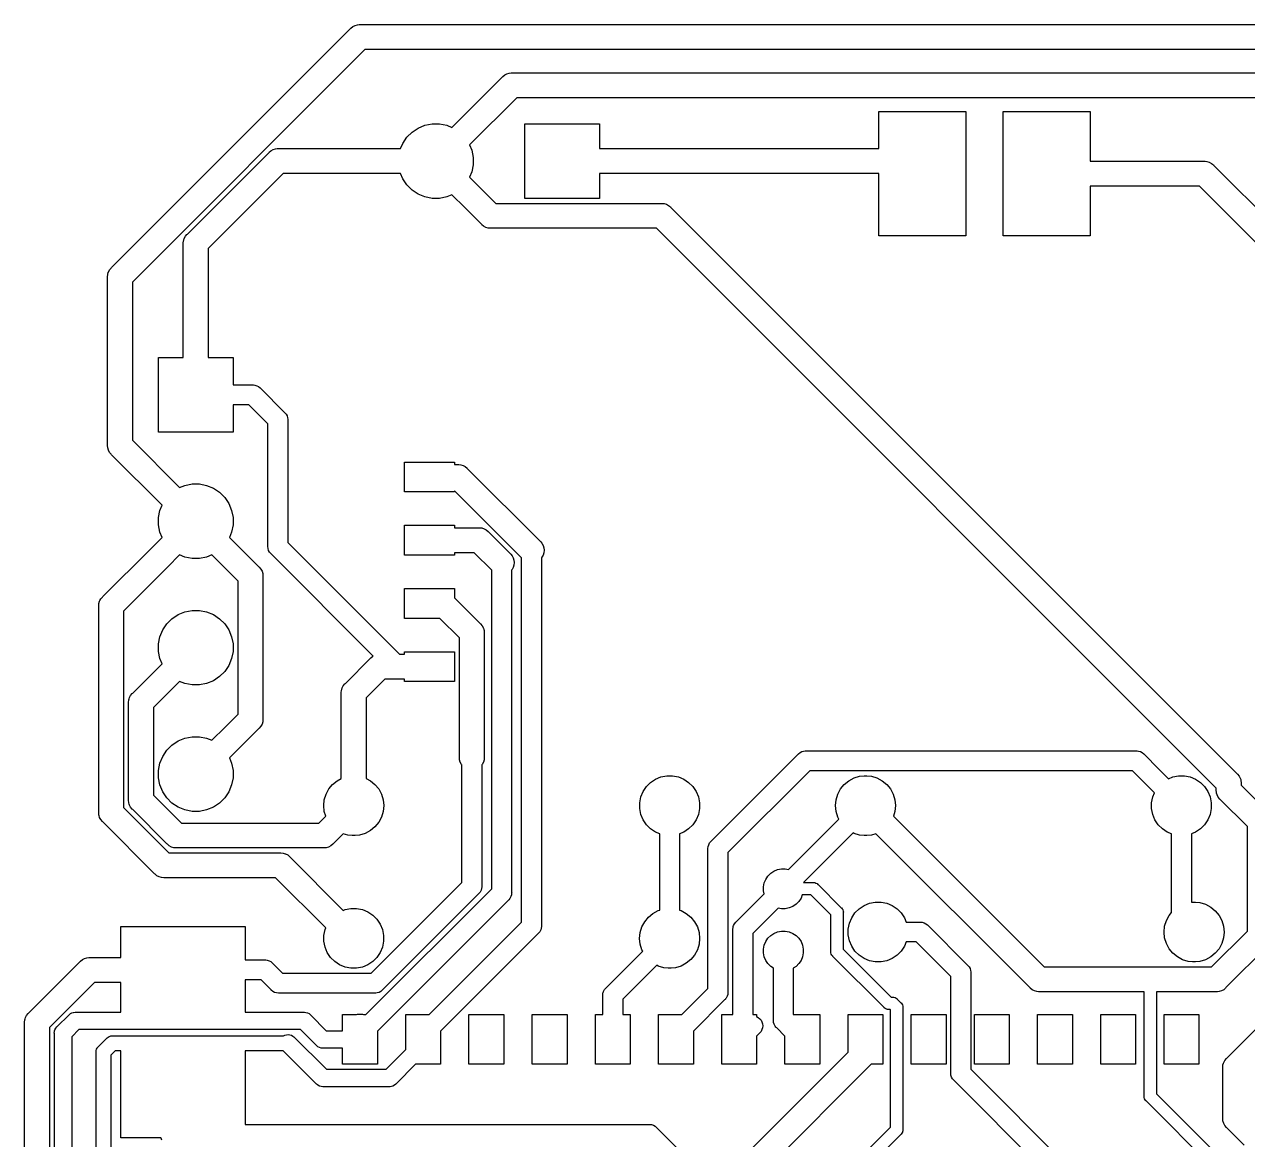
# Model space of a CAD drawing. Extents: x 86.3 to 169.3, y -137.1 to -48.6.
# Drawn here: x 86.33 to 135.5, y -93.43 to -48.61 of the extents above; entities that cross this region are included whole.
import ezdxf

# ---------------------------------------------------------------- set-up
doc = ezdxf.new("R2010")
doc.units = 0
doc.header["$MEASUREMENT"] = 0
doc.layers.add('BLACK', color=7, linetype='CONTINUOUS')

msp = doc.modelspace()

# ---------------------------------------------------------------- linework, layer by layer
at = {"layer": 'BLACK', "linetype": 'CONTINUOUS'}
for p, q in [((99.5338, -48.6943), (99.6207, -48.6478)), ((99.6207, -48.6478), (99.7149, -48.6192)), ((99.7149, -48.6192), (99.7884, -48.612)), ((99.7884, -48.612), (99.8129, -48.6096)), ((99.8129, -48.6096), (99.8375, -48.612)), ((99.8375, -48.612), (159.499, -48.612)), ((89.8338, -58.384), (99.442, -48.7758)), ((99.442, -48.7758), (99.4577, -48.7567)), ((99.4577, -48.7567), (99.5338, -48.6943)), ((100.02, -49.612), (90.67, -58.962)), ((159.164, -49.612), (100.02, -49.612)), ((105.563, -50.6987), (105.639, -50.6363)), ((105.639, -50.6363), (105.726, -50.5898)), ((105.726, -50.5898), (105.82, -50.5612)), ((105.82, -50.5612), (105.893, -50.554)), ((105.893, -50.554), (105.918, -50.5516)), ((105.918, -50.5516), (105.943, -50.554)), ((105.943, -50.554), (142.163, -50.554)), ((103.518, -52.7468), (105.547, -50.7178)), ((105.547, -50.7178), (105.563, -50.6987)), ((106.125, -51.554), (104.225, -53.4539)), ((142.163, -51.554), (106.125, -51.554)), ((120.678, -53.602), (120.678, -52.11)), ((120.678, -52.11), (124.178, -52.11)), ((124.178, -52.11), (124.178, -57.11)), ((125.678, -57.11), (125.678, -52.11)), ((125.678, -52.11), (129.178, -52.11)), ((129.178, -52.11), (129.178, -54.11)), ((102.432, -52.6596), (102.722, -52.602)), ((102.722, -52.602), (103.018, -52.602)), ((103.018, -52.602), (103.308, -52.6596)), ((106.45, -55.602), (106.45, -52.602)), ((106.45, -52.602), (109.45, -52.602)), ((109.45, -52.602), (109.45, -53.602)), ((101.705, -53.1458), (101.914, -52.9369)), ((101.914, -52.9369), (102.159, -52.7727)), ((102.159, -52.7727), (102.432, -52.6596)), ((103.308, -52.6596), (103.518, -52.7468)), ((101.454, -53.602), (101.541, -53.3915)), ((101.541, -53.3915), (101.705, -53.1458)), ((104.225, -53.4539), (104.312, -53.6645)), ((92.8818, -57.0331), (96.1491, -53.7658)), ((96.1491, -53.7658), (96.1647, -53.7467)), ((96.1647, -53.7467), (96.2409, -53.6843)), ((96.2409, -53.6843), (96.3277, -53.6378)), ((96.3277, -53.6378), (96.422, -53.6092)), ((96.422, -53.6092), (96.4954, -53.602)), ((96.4954, -53.602), (96.52, -53.5996)), ((96.4954, -53.602), (96.4954, -53.602)), ((96.52, -53.5996), (96.5446, -53.602)), ((96.5446, -53.602), (101.454, -53.602)), ((104.312, -53.6645), (104.37, -53.9543)), ((104.37, -53.9543), (104.37, -54.2497)), ((109.45, -53.602), (120.678, -53.602)), ((104.312, -54.5395), (104.225, -54.7501)), ((104.37, -54.2497), (104.312, -54.5395)), ((129.178, -54.11), (133.747, -54.11)), ((133.747, -54.11), (133.772, -54.1076)), ((133.772, -54.1076), (133.797, -54.11)), ((133.797, -54.11), (133.87, -54.1172)), ((133.87, -54.1172), (133.964, -54.1458)), ((133.964, -54.1458), (134.051, -54.1923)), ((134.051, -54.1923), (134.127, -54.2547)), ((134.127, -54.2547), (134.143, -54.2738)), ((134.143, -54.2738), (143.592, -63.7231)), ((96.7271, -54.602), (93.718, -57.6111)), ((101.454, -54.602), (96.7271, -54.602)), ((101.541, -54.8125), (101.454, -54.602)), ((101.705, -55.0582), (101.541, -54.8125)), ((101.914, -55.2671), (101.705, -55.0582)), ((104.225, -54.7501), (104.741, -55.2658)), ((120.678, -54.602), (109.45, -54.602)), ((109.45, -54.602), (109.45, -55.602)), ((120.678, -57.11), (120.678, -54.602)), ((102.159, -55.4313), (101.914, -55.2671)), ((102.432, -55.5444), (102.159, -55.4313)), ((102.722, -55.602), (102.432, -55.5444)), ((103.308, -55.5444), (103.018, -55.602)), ((103.518, -55.4572), (103.308, -55.5444)), ((104.034, -55.9729), (103.518, -55.4572)), ((104.741, -55.2658), (104.741, -55.2658)), ((104.741, -55.2658), (105.277, -55.802)), ((133.565, -55.11), (129.178, -55.11)), ((129.178, -55.11), (129.178, -57.11)), ((142.756, -64.3011), (133.565, -55.11)), ((103.018, -55.602), (102.722, -55.602)), ((104.699, -56.6382), (104.034, -55.9729)), ((104.034, -55.9729), (104.034, -55.9729)), ((105.277, -55.802), (111.921, -55.802)), ((109.45, -55.602), (106.45, -55.602)), ((111.921, -55.802), (111.946, -55.7996)), ((111.946, -55.7996), (111.971, -55.802)), ((111.971, -55.802), (112.044, -55.8092)), ((112.044, -55.8092), (112.138, -55.8378)), ((112.138, -55.8378), (112.225, -55.8843)), ((112.225, -55.8843), (112.301, -55.9467)), ((112.301, -55.9467), (112.317, -55.9658)), ((112.317, -55.9658), (135.078, -78.7271)), ((92.8627, -57.0487), (92.8818, -57.0331)), ((104.715, -56.6573), (104.699, -56.6382)), ((104.791, -56.7197), (104.715, -56.6573)), ((104.878, -56.7662), (104.791, -56.7197)), ((104.972, -56.7948), (104.878, -56.7662)), ((105.045, -56.802), (104.972, -56.7948)), ((105.07, -56.8044), (105.045, -56.802)), ((105.045, -56.802), (105.045, -56.802)), ((105.095, -56.802), (105.07, -56.8044)), ((111.739, -56.802), (105.095, -56.802)), ((134.242, -79.3051), (111.739, -56.802)), ((92.7156, -57.404), (92.7252, -57.306)), ((92.718, -57.4286), (92.7156, -57.404)), ((92.718, -62), (92.718, -57.4286)), ((92.7252, -57.306), (92.7339, -57.2774)), ((92.7339, -57.2774), (92.7538, -57.2117)), ((92.7538, -57.2117), (92.8003, -57.1249)), ((92.8003, -57.1249), (92.8627, -57.0487)), ((124.178, -57.11), (120.678, -57.11)), ((129.178, -57.11), (125.678, -57.11)), ((93.718, -57.6111), (93.718, -62)), ((89.7058, -58.5627), (89.7523, -58.4758)), ((89.7523, -58.4758), (89.8147, -58.3997)), ((89.8147, -58.3997), (89.8338, -58.384)), ((89.6676, -58.7549), (89.6772, -58.6569)), ((89.67, -58.7795), (89.6676, -58.7549)), ((89.67, -65.5074), (89.67, -58.7795)), ((89.6772, -58.6569), (89.7028, -58.5727)), ((89.7028, -58.5727), (89.7058, -58.5627)), ((90.67, -58.962), (90.67, -65.3249)), ((91.718, -65), (91.718, -62)), ((91.718, -62), (92.718, -62)), ((93.718, -62), (94.718, -62)), ((94.718, -62), (94.718, -63.1)), ((94.718, -63.1), (95.4984, -63.1)), ((95.4984, -63.1), (95.518, -63.0981)), ((95.518, -63.0981), (95.5376, -63.1)), ((95.5376, -63.1), (95.5376, -63.1)), ((95.5376, -63.1), (95.5964, -63.1058)), ((95.5964, -63.1058), (95.6718, -63.1287)), ((95.6718, -63.1287), (95.7413, -63.1658)), ((95.7413, -63.1658), (95.8022, -63.2158)), ((95.8022, -63.2158), (95.8147, -63.2311)), ((95.8147, -63.2311), (96.787, -64.2033)), ((95.3523, -63.9), (94.718, -63.9)), ((94.718, -63.9), (94.718, -65)), ((96.118, -64.6657), (95.3523, -63.9)), ((96.787, -64.2033), (96.8022, -64.2158)), ((96.8022, -64.2158), (96.8522, -64.2767)), ((96.8522, -64.2767), (96.8894, -64.3462)), ((96.8894, -64.3462), (96.9122, -64.4216)), ((96.118, -69.5744), (96.118, -64.6657)), ((96.9122, -64.4216), (96.918, -64.4804)), ((96.918, -64.4804), (96.918, -64.4804)), ((96.918, -64.4804), (96.9199, -64.5)), ((96.9199, -64.5), (96.918, -64.5196)), ((96.918, -64.5196), (96.918, -69.4283)), ((90.67, -65.3249), (92.5699, -67.2248)), ((94.718, -65), (91.718, -65)), ((89.6676, -65.532), (89.67, -65.5074)), ((89.6772, -65.63), (89.6676, -65.532)), ((89.7058, -65.7243), (89.6772, -65.63)), ((89.7523, -65.8111), (89.7058, -65.7243)), ((89.8147, -65.8873), (89.7523, -65.8111)), ((89.8338, -65.9029), (89.8147, -65.8873)), ((91.8628, -67.9319), (89.8338, -65.9029)), ((101.616, -67.402), (101.616, -66.202)), ((101.616, -66.202), (103.616, -66.202)), ((103.616, -66.202), (103.616, -66.302)), ((103.616, -66.302), (103.749, -66.302)), ((103.749, -66.302), (103.773, -66.2996)), ((103.773, -66.2996), (103.798, -66.302)), ((103.798, -66.302), (103.871, -66.3092)), ((103.871, -66.3092), (103.965, -66.3378)), ((103.965, -66.3378), (104.052, -66.3843)), ((104.052, -66.3843), (104.128, -66.4467)), ((104.128, -66.4467), (104.144, -66.4658)), ((104.144, -66.4658), (107.087, -69.4088)), ((92.5699, -67.2248), (92.7805, -67.1376)), ((92.7805, -67.1376), (93.0703, -67.08)), ((93.0703, -67.08), (93.3657, -67.08)), ((93.3657, -67.08), (93.6555, -67.1376)), ((93.6555, -67.1376), (93.9285, -67.2507)), ((93.9285, -67.2507), (94.1742, -67.4149)), ((106.316, -70.0521), (103.616, -67.352)), ((103.616, -67.352), (103.616, -67.402)), ((94.1742, -67.4149), (94.3831, -67.6238)), ((94.3831, -67.6238), (94.5473, -67.8695)), ((103.616, -67.402), (101.616, -67.402)), ((91.718, -68.4323), (91.7756, -68.1425)), ((91.7756, -68.1425), (91.8628, -67.9319)), ((94.5473, -67.8695), (94.6604, -68.1425)), ((94.6604, -68.1425), (94.718, -68.4323)), ((91.718, -68.7277), (91.718, -68.4323)), ((91.7756, -69.0175), (91.718, -68.7277)), ((94.718, -68.7277), (94.6604, -69.0175)), ((94.718, -68.4323), (94.718, -68.7277)), ((101.616, -69.942), (101.616, -68.742)), ((101.616, -68.742), (103.616, -68.742)), ((103.616, -68.742), (103.616, -68.842)), ((91.3818, -69.7091), (91.8628, -69.2281)), ((91.8628, -69.2281), (91.7756, -69.0175)), ((94.6604, -69.0175), (94.5732, -69.2281)), ((94.5732, -69.2281), (95.7542, -70.4091)), ((103.616, -68.842), (104.591, -68.842)), ((104.591, -68.842), (104.616, -68.8396)), ((104.616, -68.8396), (104.641, -68.842)), ((104.641, -68.842), (104.714, -68.8492)), ((104.714, -68.8492), (104.808, -68.8778)), ((104.808, -68.8778), (104.895, -68.9243)), ((104.895, -68.9243), (104.971, -68.9867)), ((104.971, -68.9867), (104.987, -69.0058)), ((104.987, -69.0058), (105.887, -69.9058)), ((89.4818, -71.6091), (91.3818, -69.7091)), ((91.3818, -69.7091), (91.3818, -69.7091)), ((96.1161, -69.594), (96.118, -69.5744)), ((96.1238, -69.6724), (96.1161, -69.594)), ((96.1467, -69.7478), (96.1238, -69.6724)), ((96.1838, -69.8173), (96.1467, -69.7478)), ((96.2213, -69.863), (96.1838, -69.8173)), ((96.918, -69.4283), (101.412, -73.922)), ((107.087, -69.4088), (107.134, -69.4658)), ((107.134, -69.4658), (107.18, -69.5527)), ((107.18, -69.5527), (107.209, -69.6469)), ((107.209, -69.6469), (107.218, -69.745)), ((107.218, -69.745), (107.209, -69.843)), ((92.5699, -69.9352), (92.0889, -70.4162)), ((92.7805, -70.0224), (92.5699, -69.9352)), ((93.0703, -70.08), (92.7805, -70.0224)), ((93.3657, -70.08), (93.0703, -70.08)), ((93.6555, -70.0224), (93.3657, -70.08)), ((93.8661, -69.9352), (93.6555, -70.0224)), ((94.918, -70.9871), (93.8661, -69.9352)), ((96.2338, -69.8782), (96.2213, -69.863)), ((96.2213, -69.863), (96.2213, -69.863)), ((96.2491, -69.8907), (96.2338, -69.8782)), ((100.354, -73.9953), (96.2491, -69.8907)), ((103.616, -69.942), (101.616, -69.942)), ((104.409, -69.842), (103.616, -69.842)), ((103.616, -69.842), (103.616, -69.942)), ((105.116, -70.5491), (104.409, -69.842)), ((105.887, -69.9058), (105.934, -69.9629)), ((105.934, -69.9629), (105.98, -70.0497)), ((105.98, -70.0497), (106.009, -70.144)), ((106.009, -70.144), (106.018, -70.242)), ((106.018, -70.242), (106.009, -70.34)), ((106.316, -84.6883), (106.316, -70.0521)), ((107.134, -70.0241), (107.116, -70.0457)), ((107.116, -70.0457), (107.116, -84.8343)), ((107.18, -69.9372), (107.134, -70.0241)), ((107.209, -69.843), (107.18, -69.9372)), ((92.0889, -70.4162), (90.318, -72.1871)), ((92.0889, -70.4162), (92.0889, -70.4162)), ((95.7542, -70.4091), (95.7733, -70.4247)), ((95.7733, -70.4247), (95.8357, -70.5009)), ((95.8357, -70.5009), (95.8822, -70.5877)), ((95.8822, -70.5877), (95.9108, -70.682)), ((95.9108, -70.682), (95.918, -70.7554)), ((95.918, -70.7554), (95.918, -70.7554)), ((95.918, -70.7554), (95.9204, -70.78)), ((95.9204, -70.78), (95.918, -70.8045)), ((105.116, -83.3483), (105.116, -70.5491)), ((105.934, -70.5211), (105.916, -70.5428)), ((105.916, -70.5428), (105.916, -83.4943)), ((105.98, -70.4343), (105.934, -70.5211)), ((106.009, -70.34), (105.98, -70.4343)), ((94.918, -76.3329), (94.918, -70.9871)), ((95.918, -70.8045), (95.918, -76.5155)), ((101.616, -72.482), (101.616, -71.282)), ((101.616, -71.282), (103.616, -71.282)), ((103.616, -71.282), (103.616, -71.6549)), ((89.3538, -71.7877), (89.3645, -71.7678)), ((89.3645, -71.7678), (89.4002, -71.7009)), ((89.4002, -71.7009), (89.4627, -71.6247)), ((89.4627, -71.6247), (89.4818, -71.6091)), ((103.616, -71.6549), (104.652, -72.6911)), ((89.3156, -71.98), (89.3252, -71.882)), ((89.318, -72.0046), (89.3156, -71.98)), ((89.318, -80.2685), (89.318, -72.0046)), ((89.3252, -71.882), (89.3538, -71.7877)), ((90.318, -72.1871), (90.318, -80.086)), ((92.5075, -72.3307), (92.7805, -72.2176)), ((92.7805, -72.2176), (93.0703, -72.16)), ((93.0703, -72.16), (93.3657, -72.16)), ((93.3657, -72.16), (93.6555, -72.2176)), ((93.6555, -72.2176), (93.9285, -72.3307)), ((91.8887, -72.9495), (92.0529, -72.7038)), ((92.0529, -72.7038), (92.2618, -72.4949)), ((92.2618, -72.4949), (92.5075, -72.3307)), ((93.9285, -72.3307), (94.1742, -72.4949)), ((94.1742, -72.4949), (94.3831, -72.7038)), ((94.3831, -72.7038), (94.5473, -72.9495)), ((103.029, -72.482), (101.616, -72.482)), ((103.816, -73.2691), (103.029, -72.482)), ((104.652, -72.6911), (104.671, -72.7067)), ((104.671, -72.7067), (104.734, -72.7829)), ((91.718, -73.5123), (91.7756, -73.2225)), ((91.7756, -73.2225), (91.8887, -72.9495)), ((94.5473, -72.9495), (94.6604, -73.2225)), ((94.6604, -73.2225), (94.718, -73.5123)), ((104.734, -72.7829), (104.78, -72.8697)), ((104.78, -72.8697), (104.799, -72.9322)), ((104.799, -72.9322), (104.809, -72.964)), ((104.809, -72.964), (104.818, -73.062)), ((104.818, -73.062), (104.816, -73.0866)), ((104.816, -73.0866), (104.816, -78.0986)), ((91.718, -73.8077), (91.718, -73.5123)), ((94.718, -73.5123), (94.718, -73.8077)), ((103.816, -78.0986), (103.816, -73.2691)), ((91.7756, -74.0975), (91.718, -73.8077)), ((91.8628, -74.3081), (91.7756, -74.0975)), ((94.6604, -74.0975), (94.5473, -74.3705)), ((94.718, -73.8077), (94.6604, -74.0975)), ((99.2318, -75.0991), (100.245, -74.0858)), ((100.245, -74.0858), (100.261, -74.0667)), ((100.261, -74.0667), (100.337, -74.0043)), ((100.337, -74.0043), (100.354, -73.9953)), ((101.412, -73.922), (101.616, -73.922)), ((101.616, -73.922), (101.616, -73.822)), ((101.616, -73.822), (103.616, -73.822)), ((103.616, -73.822), (103.616, -75.022)), ((90.6818, -75.4891), (91.8628, -74.3081)), ((94.3831, -74.6162), (94.1742, -74.8251)), ((94.5473, -74.3705), (94.3831, -74.6162)), ((92.5699, -75.0152), (91.518, -76.0671)), ((92.7805, -75.1024), (92.5699, -75.0152)), ((93.0703, -75.16), (92.7805, -75.1024)), ((93.3657, -75.16), (93.0703, -75.16)), ((93.6555, -75.1024), (93.3657, -75.16)), ((93.9285, -74.9893), (93.6555, -75.1024)), ((94.1742, -74.8251), (93.9285, -74.9893)), ((99.1038, -75.2777), (99.1503, -75.1909)), ((99.1503, -75.1909), (99.2127, -75.1147)), ((99.2127, -75.1147), (99.2318, -75.0991)), ((100.823, -74.922), (100.068, -75.6771)), ((101.616, -74.922), (100.823, -74.922)), ((101.616, -75.022), (101.616, -74.922)), ((103.616, -75.022), (101.616, -75.022)), ((90.5252, -75.762), (90.5398, -75.7139)), ((90.5398, -75.7139), (90.5538, -75.6677)), ((90.5538, -75.6677), (90.6003, -75.5809)), ((90.6003, -75.5809), (90.6627, -75.5047)), ((90.6627, -75.5047), (90.6818, -75.4891)), ((99.0656, -75.47), (99.0752, -75.372)), ((99.068, -75.4946), (99.0656, -75.47)), ((99.068, -78.9166), (99.068, -75.4946)), ((99.0752, -75.372), (99.0839, -75.3434)), ((99.0839, -75.3434), (99.1038, -75.2777)), ((100.068, -75.6771), (100.068, -78.9166)), ((90.5156, -75.86), (90.5252, -75.762)), ((90.518, -75.8846), (90.5156, -75.86)), ((90.518, -79.7714), (90.518, -75.8846)), ((91.518, -76.0671), (91.518, -79.5889)), ((94.3818, -76.8691), (94.918, -76.3329)), ((95.9108, -76.638), (95.8822, -76.7323)), ((95.918, -76.5646), (95.9108, -76.638)), ((95.918, -76.5155), (95.9204, -76.54)), ((95.9204, -76.54), (95.918, -76.5645)), ((95.918, -76.5645), (95.918, -76.5646)), ((93.8661, -77.3848), (94.3818, -76.8691)), ((94.3818, -76.8691), (94.3818, -76.8691)), ((95.7542, -76.9109), (95.0889, -77.5762)), ((95.7733, -76.8953), (95.7542, -76.9109)), ((95.8357, -76.8191), (95.7733, -76.8953)), ((95.8822, -76.7323), (95.8357, -76.8191)), ((92.0529, -77.7838), (92.2618, -77.5749)), ((92.2618, -77.5749), (92.5075, -77.4107)), ((92.5075, -77.4107), (92.7805, -77.2976)), ((92.7805, -77.2976), (93.0703, -77.24)), ((93.0703, -77.24), (93.3657, -77.24)), ((93.3657, -77.24), (93.6555, -77.2976)), ((93.6555, -77.2976), (93.8661, -77.3848)), ((95.0889, -77.5762), (94.5732, -78.0919)), ((95.0889, -77.5762), (95.0889, -77.5762)), ((91.7756, -78.3025), (91.8887, -78.0295)), ((91.8887, -78.0295), (92.0529, -77.7838)), ((94.5732, -78.0919), (94.6604, -78.3025)), ((103.823, -78.172), (103.816, -78.0986)), ((103.852, -78.2663), (103.823, -78.172)), ((104.809, -78.172), (104.78, -78.2663)), ((104.816, -78.0986), (104.809, -78.172)), ((113.941, -81.437), (117.437, -77.9411)), ((117.437, -77.9411), (117.45, -77.9258)), ((117.45, -77.9258), (117.51, -77.8758)), ((117.51, -77.8758), (117.58, -77.8387)), ((117.58, -77.8387), (117.655, -77.8158)), ((117.655, -77.8158), (117.714, -77.81)), ((117.714, -77.81), (117.734, -77.8081)), ((117.714, -77.81), (117.714, -77.81)), ((117.734, -77.8081), (117.753, -77.81)), ((117.753, -77.81), (131.022, -77.81)), ((131.022, -77.81), (131.042, -77.8081)), ((131.042, -77.8081), (131.062, -77.81)), ((131.062, -77.81), (131.062, -77.81)), ((131.062, -77.81), (131.12, -77.8158)), ((131.12, -77.8158), (131.196, -77.8387)), ((131.196, -77.8387), (131.265, -77.8758)), ((131.265, -77.8758), (131.326, -77.9258)), ((131.326, -77.9258), (131.339, -77.9411)), ((131.339, -77.9411), (131.939, -78.541)), ((91.718, -78.5923), (91.7756, -78.3025)), ((91.718, -78.8877), (91.718, -78.5923)), ((94.6604, -78.3025), (94.718, -78.5923)), ((94.718, -78.5923), (94.718, -78.8877)), ((103.898, -78.3531), (103.852, -78.2663)), ((103.916, -78.3748), (103.898, -78.3531)), ((103.916, -83.0943), (103.916, -78.3748)), ((104.734, -78.3531), (104.716, -78.3748)), ((104.716, -78.3748), (104.716, -83.2404)), ((104.78, -78.2663), (104.734, -78.3531)), ((117.899, -78.61), (114.61, -81.8995)), ((130.876, -78.61), (117.899, -78.61)), ((131.373, -79.1067), (130.876, -78.61)), ((131.939, -78.541), (131.939, -78.5411)), ((131.939, -78.5411), (132.324, -78.9259)), ((91.7756, -79.1775), (91.718, -78.8877)), ((94.718, -78.8877), (94.6604, -79.1775)), ((98.5654, -79.3401), (98.7154, -79.1574)), ((98.7154, -79.1574), (98.8981, -79.0074)), ((98.8981, -79.0074), (99.068, -78.9166)), ((100.068, -78.9166), (100.238, -79.0074)), ((100.238, -79.0074), (100.421, -79.1574)), ((100.421, -79.1574), (100.571, -79.3401)), ((111.336, -79.245), (111.503, -79.0779)), ((111.503, -79.0779), (111.7, -78.9466)), ((111.7, -78.9466), (111.918, -78.8561)), ((111.918, -78.8561), (112.15, -78.81)), ((112.15, -78.81), (112.386, -78.81)), ((112.386, -78.81), (112.618, -78.8561)), ((112.618, -78.8561), (112.836, -78.9466)), ((112.836, -78.9466), (113.033, -79.0779)), ((113.033, -79.0779), (113.2, -79.245)), ((119.139, -79.3401), (119.289, -79.1574)), ((119.289, -79.1574), (119.472, -79.0074)), ((119.472, -79.0074), (119.681, -78.896)), ((119.681, -78.896), (119.907, -78.8274)), ((119.907, -78.8274), (120.083, -78.81)), ((120.083, -78.81), (120.201, -78.81)), ((120.201, -78.81), (120.377, -78.8274)), ((120.377, -78.8274), (120.603, -78.896)), ((120.603, -78.896), (120.812, -79.0074)), ((120.812, -79.0074), (120.995, -79.1574)), ((120.995, -79.1574), (121.145, -79.3401)), ((131.758, -79.4916), (131.373, -79.1067)), ((131.373, -79.1067), (131.373, -79.1067)), ((132.324, -78.9259), (132.492, -78.8561)), ((132.492, -78.8561), (132.724, -78.81)), ((132.724, -78.81), (132.96, -78.81)), ((132.96, -78.81), (133.192, -78.8561)), ((133.192, -78.8561), (133.41, -78.9466)), ((133.41, -78.9466), (133.607, -79.0779)), ((133.607, -79.0779), (133.774, -79.245)), ((135.078, -78.7271), (135.097, -78.7427)), ((135.097, -78.7427), (135.16, -78.8189)), ((135.16, -78.8189), (135.206, -78.9057)), ((135.206, -78.9057), (135.224, -78.9638)), ((135.224, -78.9638), (135.235, -79)), ((135.235, -79), (135.244, -79.098)), ((135.244, -79.098), (135.242, -79.1226)), ((135.242, -79.1226), (135.242, -79.1809)), ((91.518, -79.5889), (92.6391, -80.71)), ((91.8887, -79.4505), (91.7756, -79.1775)), ((92.0529, -79.6962), (91.8887, -79.4505)), ((94.5473, -79.4505), (94.3831, -79.6962)), ((94.6604, -79.1775), (94.5473, -79.4505)), ((98.3854, -79.7748), (98.454, -79.5486)), ((98.454, -79.5486), (98.5654, -79.3401)), ((100.571, -79.3401), (100.682, -79.5486)), ((100.682, -79.5486), (100.751, -79.7748)), ((111.114, -79.66), (111.205, -79.4416)), ((111.205, -79.4416), (111.336, -79.245)), ((113.2, -79.245), (113.331, -79.4416)), ((113.331, -79.4416), (113.422, -79.66)), ((118.959, -79.7748), (119.028, -79.5486)), ((119.028, -79.5486), (119.139, -79.3401)), ((121.145, -79.3401), (121.256, -79.5486)), ((121.256, -79.5486), (121.325, -79.7748)), ((131.688, -79.66), (131.758, -79.4916)), ((133.774, -79.245), (133.905, -79.4416)), ((133.905, -79.4416), (133.996, -79.66)), ((134.24, -79.388), (134.242, -79.3634)), ((134.249, -79.486), (134.24, -79.388)), ((134.242, -79.3634), (134.242, -79.3051)), ((134.255, -79.5053), (134.249, -79.486)), ((134.278, -79.5803), (134.255, -79.5053)), ((134.324, -79.6671), (134.278, -79.5803)), ((135.242, -79.1809), (136.33, -80.2691)), ((90.318, -80.086), (92.142, -81.91)), ((90.5156, -79.796), (90.518, -79.7714)), ((90.5252, -79.894), (90.5156, -79.796)), ((90.5424, -79.9507), (90.5252, -79.894)), ((90.5538, -79.9883), (90.5424, -79.9507)), ((90.6003, -80.0751), (90.5538, -79.9883)), ((90.6627, -80.1513), (90.6003, -80.0751)), ((92.2618, -79.9051), (92.0529, -79.6962)), ((92.5075, -80.0693), (92.2618, -79.9051)), ((92.7805, -80.1824), (92.5075, -80.0693)), ((93.9285, -80.0693), (93.6555, -80.1824)), ((94.1742, -79.9051), (93.9285, -80.0693)), ((94.3831, -79.6962), (94.1742, -79.9051)), ((98.3622, -80.01), (98.3854, -79.7748)), ((98.3854, -80.2452), (98.3622, -80.01)), ((100.751, -79.7748), (100.774, -80.01)), ((100.774, -80.01), (100.751, -80.2452)), ((111.068, -79.8918), (111.114, -79.66)), ((111.068, -80.1282), (111.068, -79.8918)), ((111.114, -80.36), (111.068, -80.1282)), ((113.422, -79.66), (113.468, -79.8918)), ((113.468, -80.1282), (113.422, -80.36)), ((113.468, -79.8918), (113.468, -80.1282)), ((118.936, -80.01), (118.959, -79.7748)), ((118.959, -80.2452), (118.936, -80.01)), ((121.325, -79.7748), (121.348, -80.01)), ((121.348, -80.01), (121.325, -80.2452)), ((131.642, -79.8918), (131.688, -79.66)), ((131.642, -80.1282), (131.642, -79.8918)), ((131.688, -80.36), (131.642, -80.1282)), ((133.996, -79.66), (134.042, -79.8918)), ((134.042, -80.1282), (133.996, -80.36)), ((134.042, -79.8918), (134.042, -80.1282)), ((134.387, -79.7433), (134.324, -79.6671)), ((134.406, -79.7589), (134.387, -79.7433)), ((135.494, -80.8471), (134.406, -79.7589)), ((89.3156, -80.2931), (89.318, -80.2685)), ((89.3252, -80.3911), (89.3156, -80.2931)), ((89.3292, -80.4042), (89.3252, -80.3911)), ((89.3538, -80.4853), (89.3292, -80.4042)), ((89.4002, -80.5722), (89.3538, -80.4853)), ((89.4627, -80.6483), (89.4002, -80.5722)), ((90.6818, -80.1669), (90.6627, -80.1513)), ((92.0611, -81.5462), (90.6818, -80.1669)), ((93.0703, -80.24), (92.7805, -80.1824)), ((93.3657, -80.24), (93.0703, -80.24)), ((93.6555, -80.1824), (93.3657, -80.24)), ((98.1609, -80.71), (98.4413, -80.4296)), ((98.4413, -80.4296), (98.3854, -80.2452)), ((100.682, -80.4714), (100.571, -80.6799)), ((100.751, -80.2452), (100.682, -80.4714)), ((111.205, -80.5784), (111.114, -80.36)), ((111.336, -80.775), (111.205, -80.5784)), ((113.331, -80.5784), (113.2, -80.775)), ((113.422, -80.36), (113.331, -80.5784)), ((117.049, -82.5778), (119.072, -80.5541)), ((119.028, -80.4714), (118.959, -80.2452)), ((119.072, -80.5541), (119.028, -80.4714)), ((121.325, -80.2452), (121.269, -80.4296)), ((121.269, -80.4296), (127.329, -86.49)), ((131.779, -80.5784), (131.688, -80.36)), ((131.91, -80.775), (131.779, -80.5784)), ((133.905, -80.5784), (133.774, -80.775)), ((133.996, -80.36), (133.905, -80.5784)), ((89.4818, -80.664), (89.4627, -80.6483)), ((91.564, -82.7462), (89.4818, -80.664)), ((92.6391, -80.71), (98.1609, -80.71)), ((100.029, -81.124), (99.8032, -81.1926)), ((100.238, -81.0126), (100.029, -81.124)), ((100.421, -80.8626), (100.238, -81.0126)), ((100.571, -80.6799), (100.421, -80.8626)), ((111.503, -80.9421), (111.336, -80.775)), ((111.7, -81.0734), (111.503, -80.9421)), ((111.868, -81.1432), (111.7, -81.0734)), ((112.836, -81.0734), (112.668, -81.1432)), ((113.033, -80.9421), (112.836, -81.0734)), ((113.2, -80.775), (113.033, -80.9421)), ((119.65, -81.1077), (117.656, -83.102)), ((119.681, -81.124), (119.65, -81.1077)), ((119.907, -81.1926), (119.681, -81.124)), ((132.077, -80.9421), (131.91, -80.775)), ((132.274, -81.0734), (132.077, -80.9421)), ((132.442, -81.1432), (132.274, -81.0734)), ((133.41, -81.0734), (133.242, -81.1432)), ((133.607, -80.9421), (133.41, -81.0734)), ((133.774, -80.775), (133.607, -80.9421)), ((135.494, -85.0509), (135.494, -80.8471)), ((92.0767, -81.5653), (92.0611, -81.5462)), ((92.1529, -81.6277), (92.0767, -81.5653)), ((98.7233, -81.5653), (98.6471, -81.6277)), ((98.7389, -81.5462), (98.7233, -81.5653)), ((99.1484, -81.1367), (98.7389, -81.5462)), ((99.3328, -81.1926), (99.1484, -81.1367)), ((99.5091, -81.21), (99.3328, -81.1926)), ((99.6269, -81.21), (99.5091, -81.21)), ((99.8032, -81.1926), (99.6269, -81.21)), ((111.868, -84.2113), (111.868, -81.1432)), ((112.668, -81.1432), (112.668, -84.2113)), ((113.816, -81.6554), (113.839, -81.58)), ((113.839, -81.58), (113.876, -81.5105)), ((113.876, -81.5105), (113.913, -81.4648)), ((113.913, -81.4648), (113.926, -81.4496)), ((113.913, -81.4648), (113.913, -81.4648)), ((113.926, -81.4496), (113.941, -81.437)), ((120.083, -81.21), (119.907, -81.1926)), ((120.201, -81.21), (120.083, -81.21)), ((120.377, -81.1926), (120.201, -81.21)), ((120.562, -81.1367), (120.377, -81.1926)), ((126.751, -87.3262), (120.562, -81.1367)), ((132.442, -84.3048), (132.442, -81.1432)), ((133.242, -81.1432), (133.242, -83.8948)), ((92.142, -81.91), (96.6094, -81.91)), ((92.2397, -81.6742), (92.1529, -81.6277)), ((92.334, -81.7028), (92.2397, -81.6742)), ((92.4074, -81.71), (92.334, -81.7028)), ((92.432, -81.7124), (92.4074, -81.71)), ((92.4074, -81.71), (92.4074, -81.71)), ((92.4566, -81.71), (92.432, -81.7124)), ((98.3434, -81.71), (92.4566, -81.71)), ((96.6094, -81.91), (96.634, -81.9076)), ((96.634, -81.9076), (96.732, -81.9172)), ((96.732, -81.9172), (96.8131, -81.9418)), ((96.8131, -81.9418), (96.8263, -81.9458)), ((96.8263, -81.9458), (96.9131, -81.9923)), ((96.9131, -81.9923), (96.9893, -82.0547)), ((96.9893, -82.0547), (97.0049, -82.0738)), ((97.0049, -82.0738), (99.1496, -84.2185)), ((98.368, -81.7124), (98.3434, -81.71)), ((98.3926, -81.71), (98.368, -81.7124)), ((98.466, -81.7028), (98.3926, -81.71)), ((98.5603, -81.6742), (98.466, -81.7028)), ((98.6471, -81.6277), (98.5603, -81.6742)), ((113.808, -81.7338), (113.816, -81.6554)), ((113.81, -81.7534), (113.808, -81.7338)), ((113.81, -87.3543), (113.81, -81.7534)), ((114.61, -81.8995), (114.61, -87.5004)), ((116.461, -82.643), (116.607, -82.5827)), ((116.607, -82.5827), (116.761, -82.552)), ((116.761, -82.552), (116.919, -82.552)), ((116.919, -82.552), (117.049, -82.5778)), ((91.5797, -82.7653), (91.564, -82.7462)), ((91.5987, -82.7809), (91.5797, -82.7653)), ((91.6558, -82.8278), (91.5987, -82.7809)), ((91.7427, -82.8742), (91.6558, -82.8278)), ((91.8369, -82.9028), (91.7427, -82.8742)), ((91.9349, -82.9124), (91.8369, -82.9028)), ((91.9595, -82.91), (91.9349, -82.9124)), ((96.4269, -82.91), (91.9595, -82.91)), ((98.4425, -84.9256), (96.4269, -82.91)), ((100.266, -86.744), (103.916, -83.0943)), ((116.071, -83.1186), (116.131, -82.9731)), ((116.131, -82.9731), (116.219, -82.842)), ((116.219, -82.842), (116.33, -82.7306)), ((116.33, -82.7306), (116.461, -82.643)), ((100.056, -88.408), (105.116, -83.3483)), ((104.585, -83.5567), (100.729, -87.4129)), ((104.6, -83.5442), (104.585, -83.5567)), ((104.65, -83.4833), (104.6, -83.5442)), ((104.687, -83.4138), (104.65, -83.4833)), ((104.71, -83.3384), (104.687, -83.4138)), ((104.716, -83.2796), (104.71, -83.3384)), ((104.716, -83.2404), (104.718, -83.26)), ((104.718, -83.26), (104.716, -83.2796)), ((104.716, -83.2796), (104.716, -83.2796)), ((105.916, -83.5336), (105.91, -83.5924)), ((105.916, -83.4943), (105.918, -83.514)), ((105.918, -83.514), (105.916, -83.5336)), ((114.941, -84.6853), (116.066, -83.5605)), ((116.04, -83.2732), (116.071, -83.1186)), ((116.04, -83.4308), (116.04, -83.2732)), ((116.066, -83.5605), (116.04, -83.4308)), ((117.656, -83.102), (118.042, -83.102)), ((118.042, -83.102), (118.054, -83.1008)), ((118.054, -83.1008), (118.066, -83.102)), ((118.066, -83.102), (118.103, -83.1056)), ((118.103, -83.1056), (118.15, -83.1199)), ((118.15, -83.1199), (118.194, -83.1431)), ((118.194, -83.1431), (118.232, -83.1744)), ((118.232, -83.1744), (118.239, -83.1839)), ((118.239, -83.1839), (119.168, -84.1125)), ((105.785, -83.8107), (100.522, -89.0737)), ((105.8, -83.7982), (105.785, -83.8107)), ((105.85, -83.7373), (105.8, -83.7982)), ((105.887, -83.6678), (105.85, -83.7373)), ((105.91, -83.5924), (105.887, -83.6678)), ((117.219, -84.061), (117.073, -84.1213)), ((117.35, -83.9734), (117.219, -84.061)), ((117.461, -83.862), (117.35, -83.9734)), ((117.549, -83.7309), (117.461, -83.862)), ((117.602, -83.602), (117.549, -83.7309)), ((117.95, -83.602), (117.602, -83.602)), ((118.75, -84.4016), (117.95, -83.602)), ((119.885, -84.1579), (120.082, -84.0266)), ((120.082, -84.0266), (120.3, -83.9361)), ((120.3, -83.9361), (120.532, -83.89)), ((120.532, -83.89), (120.768, -83.89)), ((120.768, -83.89), (121, -83.9361)), ((121, -83.9361), (121.218, -84.0266)), ((121.218, -84.0266), (121.415, -84.1579)), ((133.242, -83.8948), (133.291, -83.89)), ((133.291, -83.89), (133.409, -83.89)), ((133.409, -83.89), (133.585, -83.9074)), ((133.585, -83.9074), (133.811, -83.976)), ((133.811, -83.976), (134.02, -84.0874)), ((99.1496, -84.2185), (99.218, -84.1901)), ((99.218, -84.1901), (99.4498, -84.144)), ((99.4498, -84.144), (99.6862, -84.144)), ((99.6862, -84.144), (99.918, -84.1901)), ((99.918, -84.1901), (100.136, -84.2806)), ((100.136, -84.2806), (100.333, -84.4119)), ((100.333, -84.4119), (100.5, -84.579)), ((111.265, -84.6741), (111.415, -84.4914)), ((111.415, -84.4914), (111.598, -84.3414)), ((111.598, -84.3414), (111.807, -84.23)), ((111.807, -84.23), (111.868, -84.2113)), ((112.668, -84.2113), (112.729, -84.23)), ((112.729, -84.23), (112.938, -84.3414)), ((112.938, -84.3414), (113.121, -84.4914)), ((113.121, -84.4914), (113.271, -84.6741)), ((116.631, -84.1262), (115.61, -85.1477)), ((116.761, -84.152), (116.631, -84.1262)), ((116.919, -84.152), (116.761, -84.152)), ((117.073, -84.1213), (116.919, -84.152)), ((118.75, -85.8697), (118.75, -84.4016)), ((119.168, -84.1125), (119.178, -84.1204)), ((119.178, -84.1204), (119.209, -84.1584)), ((119.209, -84.1584), (119.226, -84.1901)), ((119.226, -84.1901), (119.232, -84.2019)), ((119.232, -84.2019), (119.246, -84.249)), ((119.246, -84.249), (119.251, -84.298)), ((119.251, -84.298), (119.25, -84.3103)), ((119.25, -84.3103), (119.25, -85.7784)), ((119.496, -84.74), (119.587, -84.5216)), ((119.587, -84.5216), (119.718, -84.325)), ((119.718, -84.325), (119.885, -84.1579)), ((121.415, -84.1579), (121.582, -84.325)), ((121.582, -84.325), (121.713, -84.5216)), ((121.713, -84.5216), (121.783, -84.69)), ((132.236, -84.6286), (132.347, -84.4201)), ((132.347, -84.4201), (132.442, -84.3048)), ((134.02, -84.0874), (134.203, -84.2374)), ((134.203, -84.2374), (134.353, -84.4201)), ((134.353, -84.4201), (134.464, -84.6286)), ((90.21, -86.114), (90.21, -84.864)), ((90.21, -84.864), (95.21, -84.864)), ((95.21, -84.864), (95.21, -86.214)), ((98.368, -85.2258), (98.4141, -84.994)), ((98.4141, -84.994), (98.4425, -84.9256)), ((100.5, -84.579), (100.631, -84.7756)), ((100.631, -84.7756), (100.722, -84.994)), ((100.722, -84.994), (100.768, -85.2258)), ((102.596, -88.408), (106.316, -84.6883)), ((107.087, -85.0078), (107.05, -85.0773)), ((107.11, -84.9324), (107.087, -85.0078)), ((107.116, -84.8736), (107.11, -84.9324)), ((107.116, -84.8343), (107.118, -84.854)), ((107.118, -84.854), (107.116, -84.8736)), ((111.085, -85.1088), (111.154, -84.8826)), ((111.154, -84.8826), (111.265, -84.6741)), ((113.271, -84.6741), (113.382, -84.8826)), ((113.382, -84.8826), (113.451, -85.1088)), ((114.808, -84.982), (114.816, -84.9036)), ((114.81, -85.0016), (114.808, -84.982)), ((114.81, -88.408), (114.81, -85.0016)), ((114.816, -84.9036), (114.825, -84.8736)), ((114.825, -84.8736), (114.839, -84.8282)), ((114.839, -84.8282), (114.876, -84.7587)), ((114.876, -84.7587), (114.926, -84.6978)), ((114.926, -84.6978), (114.941, -84.6853)), ((116.607, -85.0827), (116.761, -85.052)), ((116.761, -85.052), (116.919, -85.052)), ((116.919, -85.052), (117.073, -85.0827)), ((119.45, -84.9718), (119.496, -84.74)), ((119.45, -85.2082), (119.45, -84.9718)), ((121.783, -84.69), (122.327, -84.69)), ((122.327, -84.69), (122.347, -84.6881)), ((122.347, -84.6881), (122.367, -84.69)), ((122.367, -84.69), (122.367, -84.69)), ((122.367, -84.69), (122.425, -84.6958)), ((122.425, -84.6958), (122.501, -84.7187)), ((122.501, -84.7187), (122.57, -84.7558)), ((122.57, -84.7558), (122.631, -84.8058)), ((122.631, -84.8058), (122.644, -84.8211)), ((122.644, -84.8211), (124.241, -86.4182)), ((132.144, -85.09), (132.167, -84.8548)), ((132.167, -84.8548), (132.236, -84.6286)), ((134.055, -86.49), (135.494, -85.0509)), ((134.464, -84.6286), (134.533, -84.8548)), ((134.533, -84.8548), (134.556, -85.09)), ((98.368, -85.4622), (98.368, -85.2258)), ((98.4141, -85.694), (98.368, -85.4622)), ((100.768, -85.4622), (100.722, -85.694)), ((100.768, -85.2258), (100.768, -85.4622)), ((106.985, -85.1507), (103.062, -89.0737)), ((107, -85.1382), (106.985, -85.1507)), ((107.05, -85.0773), (107, -85.1382)), ((111.062, -85.344), (111.085, -85.1088)), ((111.085, -85.5792), (111.062, -85.344)), ((113.451, -85.1088), (113.474, -85.344)), ((113.474, -85.344), (113.451, -85.5792)), ((115.61, -85.1477), (115.61, -88.408)), ((116.071, -85.6186), (116.131, -85.4731)), ((116.131, -85.4731), (116.219, -85.342)), ((116.219, -85.342), (116.33, -85.2306)), ((116.33, -85.2306), (116.461, -85.143)), ((116.461, -85.143), (116.607, -85.0827)), ((117.073, -85.0827), (117.219, -85.143)), ((117.219, -85.143), (117.35, -85.2306)), ((117.35, -85.2306), (117.461, -85.342)), ((117.461, -85.342), (117.549, -85.4731)), ((117.549, -85.4731), (117.609, -85.6186)), ((119.496, -85.44), (119.45, -85.2082)), ((119.587, -85.6584), (119.496, -85.44)), ((121.783, -85.49), (121.713, -85.6584)), ((122.181, -85.49), (121.783, -85.49)), ((123.572, -86.8806), (122.181, -85.49)), ((132.167, -85.3252), (132.144, -85.09)), ((132.236, -85.5514), (132.167, -85.3252)), ((132.347, -85.7599), (132.236, -85.5514)), ((134.464, -85.5514), (134.353, -85.7599)), ((134.533, -85.3252), (134.464, -85.5514)), ((134.556, -85.09), (134.533, -85.3252)), ((98.5046, -85.9124), (98.4141, -85.694)), ((98.6359, -86.109), (98.5046, -85.9124)), ((100.631, -85.9124), (100.5, -86.109)), ((100.722, -85.694), (100.631, -85.9124)), ((109.713, -87.3333), (111.184, -85.8621)), ((111.154, -85.8054), (111.085, -85.5792)), ((111.184, -85.8621), (111.154, -85.8054)), ((113.271, -86.0139), (113.121, -86.1966)), ((113.382, -85.8054), (113.271, -86.0139)), ((113.451, -85.5792), (113.382, -85.8054)), ((116.04, -85.7732), (116.071, -85.6186)), ((116.04, -85.9308), (116.04, -85.7732)), ((116.071, -86.0854), (116.04, -85.9308)), ((117.609, -85.6186), (117.64, -85.7732)), ((117.64, -85.9308), (117.609, -86.0854)), ((117.64, -85.7732), (117.64, -85.9308)), ((118.749, -85.882), (118.75, -85.8697)), ((118.754, -85.931), (118.749, -85.882)), ((118.768, -85.9781), (118.754, -85.931)), ((118.791, -86.0216), (118.768, -85.9781)), ((118.768, -85.9781), (118.768, -85.9781)), ((118.822, -86.0596), (118.791, -86.0216)), ((119.25, -85.7784), (121.18, -87.708)), ((119.718, -85.855), (119.587, -85.6584)), ((119.885, -86.0221), (119.718, -85.855)), ((120.082, -86.1534), (119.885, -86.0221)), ((121.415, -86.0221), (121.218, -86.1534)), ((121.582, -85.855), (121.415, -86.0221)), ((121.713, -85.6584), (121.582, -85.855)), ((132.497, -85.9426), (132.347, -85.7599)), ((132.68, -86.0926), (132.497, -85.9426)), ((134.203, -85.9426), (134.02, -86.0926)), ((134.353, -85.7599), (134.203, -85.9426)), ((136.33, -85.6289), (134.633, -87.3262)), ((86.4978, -88.3481), (88.5681, -86.2778)), ((88.5681, -86.2778), (88.5838, -86.2587)), ((88.5838, -86.2587), (88.6599, -86.1963)), ((88.6599, -86.1963), (88.7468, -86.1498)), ((88.7468, -86.1498), (88.841, -86.1212)), ((88.841, -86.1212), (88.9145, -86.114)), ((88.9145, -86.114), (88.9391, -86.1116)), ((88.9145, -86.114), (88.9145, -86.114)), ((88.9391, -86.1116), (88.9636, -86.114)), ((88.9636, -86.114), (90.21, -86.114)), ((95.21, -86.214), (95.9904, -86.214)), ((95.9904, -86.214), (96.01, -86.2121)), ((96.01, -86.2121), (96.0296, -86.214)), ((96.0296, -86.214), (96.0296, -86.214)), ((96.0296, -86.214), (96.0884, -86.2198)), ((96.0884, -86.2198), (96.1638, -86.2427)), ((96.1638, -86.2427), (96.2333, -86.2798)), ((96.2333, -86.2798), (96.2942, -86.3298)), ((96.2942, -86.3298), (96.3067, -86.3451)), ((96.3067, -86.3451), (96.7057, -86.744)), ((98.803, -86.2761), (98.6359, -86.109)), ((98.9996, -86.4074), (98.803, -86.2761)), ((99.218, -86.4979), (98.9996, -86.4074)), ((99.4498, -86.544), (99.218, -86.4979)), ((99.918, -86.4979), (99.6862, -86.544)), ((100.136, -86.4074), (99.918, -86.4979)), ((100.333, -86.2761), (100.136, -86.4074)), ((100.5, -86.109), (100.333, -86.2761)), ((111.75, -86.4278), (110.382, -87.7957)), ((111.807, -86.458), (111.75, -86.4278)), ((112.033, -86.5266), (111.807, -86.458)), ((112.209, -86.544), (112.033, -86.5266)), ((112.503, -86.5266), (112.327, -86.544)), ((112.729, -86.458), (112.503, -86.5266)), ((112.938, -86.3466), (112.729, -86.458)), ((113.121, -86.1966), (112.938, -86.3466)), ((116.131, -86.2309), (116.071, -86.0854)), ((116.219, -86.362), (116.131, -86.2309)), ((116.33, -86.4734), (116.219, -86.362)), ((116.44, -86.5469), (116.33, -86.4734)), ((117.35, -86.4734), (117.24, -86.5469)), ((117.461, -86.362), (117.35, -86.4734)), ((117.549, -86.2309), (117.461, -86.362)), ((117.609, -86.0854), (117.549, -86.2309)), ((118.832, -86.0675), (118.822, -86.0596)), ((120.891, -88.1261), (118.832, -86.0675)), ((120.3, -86.2439), (120.082, -86.1534)), ((120.532, -86.29), (120.3, -86.2439)), ((120.768, -86.29), (120.532, -86.29)), ((121, -86.2439), (120.768, -86.29)), ((121.218, -86.1534), (121, -86.2439)), ((124.241, -86.4182), (124.256, -86.4307)), ((124.256, -86.4307), (124.306, -86.4916)), ((124.306, -86.4916), (124.343, -86.5611)), ((127.329, -86.49), (134.055, -86.49)), ((132.889, -86.204), (132.68, -86.0926)), ((133.115, -86.2726), (132.889, -86.204)), ((133.291, -86.29), (133.115, -86.2726)), ((133.409, -86.29), (133.291, -86.29)), ((133.585, -86.2726), (133.409, -86.29)), ((133.811, -86.204), (133.585, -86.2726)), ((134.02, -86.0926), (133.811, -86.204)), ((95.8443, -87.014), (95.21, -87.014)), ((95.21, -87.014), (95.21, -88.314)), ((96.2433, -87.4129), (95.8443, -87.014)), ((96.7057, -86.744), (100.266, -86.744)), ((99.6862, -86.544), (99.4498, -86.544)), ((112.327, -86.544), (112.209, -86.544)), ((116.44, -88.6263), (116.44, -86.5469)), ((117.24, -86.5469), (117.24, -88.408)), ((123.572, -90.7483), (123.572, -86.8806)), ((124.343, -86.5611), (124.366, -86.6365)), ((124.366, -86.6365), (124.372, -86.6953)), ((124.372, -86.6953), (124.372, -86.6953)), ((124.372, -86.6953), (124.374, -86.7149)), ((124.374, -86.7149), (124.372, -86.7346)), ((124.372, -86.7346), (124.372, -90.6023)), ((89.1462, -87.114), (87.334, -88.9262)), ((90.21, -87.114), (89.1462, -87.114)), ((90.21, -88.314), (90.21, -87.114)), ((96.2558, -87.4282), (96.2433, -87.4129)), ((96.3142, -87.4762), (96.2558, -87.4282)), ((96.3167, -87.4782), (96.3142, -87.4762)), ((96.3862, -87.5153), (96.3167, -87.4782)), ((96.4616, -87.5382), (96.3862, -87.5153)), ((100.586, -87.5153), (100.51, -87.5382)), ((100.655, -87.4782), (100.586, -87.5153)), ((100.716, -87.4282), (100.655, -87.4782)), ((100.729, -87.4129), (100.716, -87.4282)), ((109.588, -87.5516), (109.599, -87.5153)), ((109.599, -87.5153), (109.611, -87.4762)), ((109.611, -87.4762), (109.648, -87.4067)), ((109.648, -87.4067), (109.698, -87.3458)), ((109.698, -87.3458), (109.713, -87.3333)), ((112.756, -88.408), (113.81, -87.3543)), ((114.61, -87.5004), (114.612, -87.52)), ((126.767, -87.3453), (126.751, -87.3262)), ((126.843, -87.4077), (126.767, -87.3453)), ((126.93, -87.4542), (126.843, -87.4077)), ((127.024, -87.4828), (126.93, -87.4542)), ((127.097, -87.49), (127.024, -87.4828)), ((127.122, -87.4924), (127.097, -87.49)), ((127.097, -87.49), (127.097, -87.49)), ((127.147, -87.49), (127.122, -87.4924)), ((131.342, -87.49), (127.147, -87.49)), ((131.342, -91.6836), (131.342, -87.49)), ((134.237, -87.49), (131.842, -87.49)), ((131.842, -87.49), (131.842, -91.5923)), ((134.262, -87.4924), (134.237, -87.49)), ((134.287, -87.49), (134.262, -87.4924)), ((134.36, -87.4828), (134.287, -87.49)), ((134.454, -87.4542), (134.36, -87.4828)), ((134.541, -87.4077), (134.454, -87.4542)), ((134.617, -87.3453), (134.541, -87.4077)), ((134.633, -87.3262), (134.617, -87.3453)), ((96.54, -87.5459), (96.4616, -87.5382)), ((96.5596, -87.544), (96.54, -87.5459)), ((100.412, -87.544), (96.5596, -87.544)), ((100.432, -87.5459), (100.412, -87.544)), ((100.452, -87.544), (100.432, -87.5459)), ((100.51, -87.5382), (100.452, -87.544)), ((100.452, -87.544), (100.452, -87.544)), ((109.58, -87.63), (109.588, -87.5516)), ((109.582, -87.6496), (109.58, -87.63)), ((109.582, -88.408), (109.582, -87.6496)), ((110.382, -87.7957), (110.382, -88.408)), ((114.479, -87.8167), (113.222, -89.0737)), ((114.494, -87.8042), (114.479, -87.8167)), ((114.509, -87.7863), (114.494, -87.8042)), ((114.52, -87.7725), (114.509, -87.7863)), ((114.544, -87.7433), (114.52, -87.7725)), ((114.581, -87.6738), (114.544, -87.7433)), ((114.604, -87.5984), (114.581, -87.6738)), ((114.61, -87.5396), (114.604, -87.5984)), ((114.612, -87.52), (114.61, -87.5396)), ((114.61, -87.5396), (114.61, -87.5396)), ((121.18, -87.708), (121.22, -87.708)), ((121.22, -87.708), (121.232, -87.7068)), ((121.232, -87.7068), (121.244, -87.708)), ((121.244, -87.708), (121.281, -87.7116)), ((121.281, -87.7116), (121.328, -87.7259)), ((121.328, -87.7259), (121.372, -87.7491)), ((121.372, -87.7491), (121.41, -87.7804)), ((121.41, -87.7804), (121.417, -87.7899)), ((121.417, -87.7899), (121.56, -87.9325)), ((121.56, -87.9325), (121.57, -87.9404)), ((121.57, -87.9404), (121.601, -87.9784)), ((121.601, -87.9784), (121.623, -88.0193)), ((86.3698, -88.5268), (86.4162, -88.4399)), ((86.4162, -88.4399), (86.4787, -88.3638)), ((86.4787, -88.3638), (86.4978, -88.3481)), ((87.6487, -88.8944), (88.1144, -88.4287)), ((88.1144, -88.4287), (88.1253, -88.4153)), ((88.1253, -88.4153), (88.1786, -88.3716)), ((88.1786, -88.3716), (88.2394, -88.3391)), ((88.2394, -88.3391), (88.2854, -88.3251)), ((88.2854, -88.3251), (88.3054, -88.3191)), ((88.3054, -88.3191), (88.374, -88.3123)), ((88.374, -88.3123), (88.3912, -88.314)), ((88.3912, -88.314), (90.21, -88.314)), ((95.21, -88.314), (97.5608, -88.314)), ((97.5608, -88.314), (97.578, -88.3123)), ((97.578, -88.3123), (97.5952, -88.314)), ((97.5952, -88.314), (97.5952, -88.314)), ((97.5952, -88.314), (97.6466, -88.3191)), ((97.6466, -88.3191), (97.7126, -88.3391)), ((97.7126, -88.3391), (97.7734, -88.3716)), ((97.7734, -88.3716), (97.8267, -88.4153)), ((97.8267, -88.4153), (97.8377, -88.4287)), ((97.8377, -88.4287), (98.467, -89.058)), ((99.122, -89.058), (99.122, -88.408)), ((99.122, -88.408), (99.6819, -88.408)), ((99.6819, -88.408), (99.724, -88.3952)), ((99.724, -88.3952), (99.822, -88.3856)), ((99.822, -88.3856), (99.92, -88.3952)), ((99.92, -88.3952), (99.9621, -88.408)), ((99.9621, -88.408), (100.056, -88.408)), ((101.662, -89.813), (101.662, -88.408)), ((101.662, -88.408), (102.596, -88.408)), ((104.202, -90.408), (104.202, -88.408)), ((104.202, -88.408), (105.602, -88.408)), ((105.602, -88.408), (105.602, -90.408)), ((106.742, -90.408), (106.742, -88.408)), ((106.742, -88.408), (108.142, -88.408)), ((108.142, -88.408), (108.142, -90.408)), ((109.282, -90.408), (109.282, -88.408)), ((109.282, -88.408), (109.582, -88.408)), ((110.382, -88.408), (110.682, -88.408)), ((110.682, -88.408), (110.682, -90.408)), ((111.822, -90.408), (111.822, -88.408)), ((111.822, -88.408), (112.756, -88.408)), ((114.362, -90.408), (114.362, -88.408)), ((114.362, -88.408), (114.81, -88.408)), ((115.61, -88.408), (115.762, -88.408)), ((115.762, -88.408), (115.762, -88.4881)), ((115.762, -88.4881), (115.764, -88.4887)), ((115.764, -88.4887), (115.833, -88.5258)), ((117.24, -88.408), (118.302, -88.408)), ((118.302, -88.408), (118.302, -90.408)), ((119.442, -89.9209), (119.442, -88.408)), ((119.442, -88.408), (120.842, -88.408)), ((120.842, -88.408), (120.842, -90.408)), ((120.898, -88.1356), (120.891, -88.1261)), ((120.936, -88.1669), (120.898, -88.1356)), ((120.98, -88.1901), (120.936, -88.1669)), ((121.003, -88.1972), (120.98, -88.1901)), ((121.027, -88.2044), (121.003, -88.1972)), ((121.076, -88.2092), (121.027, -88.2044)), ((121.088, -88.208), (121.076, -88.2092)), ((121.128, -88.208), (121.088, -88.208)), ((121.142, -88.2216), (121.128, -88.208)), ((121.142, -92.9344), (121.142, -88.2216)), ((121.623, -88.0193), (121.624, -88.0219)), ((121.624, -88.0219), (121.638, -88.069)), ((121.638, -88.069), (121.643, -88.118)), ((121.643, -88.118), (121.642, -88.1303)), ((121.642, -88.1303), (121.642, -93.0257)), ((121.982, -90.408), (121.982, -88.408)), ((121.982, -88.408), (123.382, -88.408)), ((123.382, -88.408), (123.382, -90.408)), ((124.522, -90.408), (124.522, -88.408)), ((124.522, -88.408), (125.922, -88.408)), ((125.922, -88.408), (125.922, -90.408)), ((127.062, -90.408), (127.062, -88.408)), ((127.062, -88.408), (128.462, -88.408)), ((128.462, -88.408), (128.462, -90.408)), ((129.602, -90.408), (129.602, -88.408)), ((129.602, -88.408), (131.002, -88.408)), ((131.002, -88.408), (131.002, -90.408)), ((132.142, -90.408), (132.142, -88.408)), ((132.142, -88.408), (133.542, -88.408)), ((133.542, -88.408), (133.542, -90.408)), ((134.67, -90.1571), (136.694, -88.1329)), ((86.3316, -88.7191), (86.3412, -88.6211)), ((86.334, -88.7436), (86.3316, -88.7191)), ((86.334, -127.695), (86.334, -88.7436)), ((86.3412, -88.6211), (86.355, -88.5758)), ((86.355, -88.5758), (86.3698, -88.5268)), ((87.334, -88.9262), (87.334, -127.512)), ((87.5591, -89.0194), (87.5916, -88.9586)), ((87.5916, -88.9586), (87.6353, -88.9053)), ((87.6353, -88.9053), (87.6487, -88.8944)), ((115.833, -88.5258), (115.894, -88.5758)), ((115.894, -88.5758), (115.944, -88.6367)), ((115.944, -88.6367), (115.981, -88.7062)), ((115.981, -88.7062), (116.004, -88.7816)), ((116.004, -88.9384), (115.981, -89.0138)), ((116.004, -88.7816), (116.012, -88.86)), ((116.012, -88.86), (116.004, -88.9384)), ((116.438, -88.646), (116.44, -88.6263)), ((116.446, -88.7244), (116.438, -88.646)), ((116.469, -88.7998), (116.446, -88.7244)), ((116.506, -88.8693), (116.469, -88.7998)), ((116.543, -88.9149), (116.506, -88.8693)), ((116.543, -88.915), (116.543, -88.9149)), ((116.556, -88.9302), (116.543, -88.915)), ((116.571, -88.9427), (116.556, -88.9302)), ((116.902, -89.2737), (116.571, -88.9427)), ((87.5323, -89.154), (87.5391, -89.0854)), ((87.534, -89.1712), (87.5323, -89.154)), ((87.534, -127.267), (87.534, -89.1712)), ((87.5391, -89.0854), (87.5458, -89.0631)), ((87.5458, -89.0631), (87.5591, -89.0194)), ((88.519, -89.014), (88.234, -89.299)), ((88.234, -89.299), (88.234, -127.139)), ((97.433, -89.014), (88.519, -89.014)), ((89.3083, -89.6915), (89.6374, -89.3623)), ((89.6374, -89.3623), (89.6468, -89.3509)), ((89.6468, -89.3509), (89.6608, -89.3394)), ((89.6608, -89.3394), (89.6925, -89.3134)), ((89.6925, -89.3134), (89.7389, -89.2886)), ((89.7389, -89.2886), (89.7446, -89.2855)), ((89.7446, -89.2855), (89.8012, -89.2684)), ((89.8012, -89.2684), (89.8453, -89.264)), ((89.8453, -89.264), (89.86, -89.2626)), ((89.8453, -89.264), (89.8453, -89.264)), ((89.86, -89.2626), (89.8747, -89.264)), ((89.8747, -89.264), (96.7488, -89.264)), ((96.7488, -89.264), (96.7954, -89.2391)), ((96.7954, -89.2391), (96.8614, -89.2191)), ((96.8614, -89.2191), (96.93, -89.2123)), ((96.93, -89.2123), (96.9986, -89.2191)), ((96.9986, -89.2191), (97.0646, -89.2391)), ((97.0646, -89.2391), (97.1254, -89.2716)), ((97.1254, -89.2716), (97.1653, -89.3044)), ((97.1653, -89.3044), (98.469, -90.608)), ((98.0624, -89.6433), (97.433, -89.014)), ((98.467, -89.058), (99.122, -89.058)), ((100.522, -89.0737), (100.522, -90.408)), ((103.062, -89.0737), (103.062, -90.408)), ((113.222, -89.0737), (113.222, -90.408)), ((115.907, -89.129), (115.762, -89.2737)), ((115.762, -89.2737), (115.762, -90.408)), ((115.944, -89.0833), (115.907, -89.129)), ((115.981, -89.0138), (115.944, -89.0833)), ((116.902, -90.408), (116.902, -89.2737)), ((89.2085, -89.914), (89.21, -89.8993)), ((89.21, -89.9287), (89.2085, -89.914)), ((89.21, -89.8993), (89.2143, -89.8552)), ((89.21, -89.8993), (89.21, -89.8993)), ((89.21, -127.693), (89.21, -89.9287)), ((89.2143, -89.8552), (89.2315, -89.7986)), ((89.2315, -89.7986), (89.2525, -89.7594)), ((89.2525, -89.7594), (89.2593, -89.7465)), ((89.2593, -89.7465), (89.2855, -89.7147)), ((89.2855, -89.7147), (89.2968, -89.7009)), ((89.2968, -89.7009), (89.3083, -89.6915)), ((89.9843, -89.864), (89.81, -90.0383)), ((90.21, -89.864), (89.9843, -89.864)), ((90.21, -93.364), (90.21, -89.864)), ((96.735, -89.864), (95.21, -89.864)), ((95.21, -89.864), (95.21, -92.828)), ((98.0644, -91.1933), (96.735, -89.864)), ((98.0733, -89.6567), (98.0624, -89.6433)), ((98.1266, -89.7004), (98.0733, -89.6567)), ((98.1874, -89.7329), (98.1266, -89.7004)), ((98.2534, -89.7529), (98.1874, -89.7329)), ((98.3048, -89.758), (98.2534, -89.7529)), ((98.322, -89.7597), (98.3048, -89.758)), ((98.3048, -89.758), (98.3048, -89.758)), ((98.3392, -89.758), (98.322, -89.7597)), ((99.122, -89.758), (98.3392, -89.758)), ((99.122, -90.408), (99.122, -89.758)), ((100.867, -90.608), (101.662, -89.813)), ((114.726, -94.6371), (119.442, -89.9209)), ((89.81, -90.0383), (89.81, -127.584)), ((100.522, -90.408), (99.122, -90.408)), ((102.057, -90.408), (101.272, -91.1933)), ((103.062, -90.408), (102.057, -90.408)), ((105.602, -90.408), (104.202, -90.408)), ((108.142, -90.408), (106.742, -90.408)), ((110.682, -90.408), (109.282, -90.408)), ((113.222, -90.408), (111.822, -90.408)), ((115.762, -90.408), (114.362, -90.408)), ((120.369, -90.408), (115.562, -95.2151)), ((118.302, -90.408), (116.902, -90.408)), ((120.842, -90.408), (120.369, -90.408)), ((123.382, -90.408), (121.982, -90.408)), ((125.922, -90.408), (124.522, -90.408)), ((128.462, -90.408), (127.062, -90.408)), ((131.002, -90.408), (129.602, -90.408)), ((133.542, -90.408), (132.142, -90.408)), ((134.504, -90.528), (134.513, -90.43)), ((134.513, -90.43), (134.533, -90.3661)), ((134.533, -90.3661), (134.542, -90.3357)), ((134.542, -90.3357), (134.588, -90.2489)), ((134.588, -90.2489), (134.651, -90.1727)), ((134.651, -90.1727), (134.67, -90.1571)), ((98.469, -90.608), (100.867, -90.608)), ((123.57, -90.768), (123.572, -90.7483)), ((123.578, -90.8464), (123.57, -90.768)), ((123.601, -90.9218), (123.578, -90.8464)), ((123.638, -90.9913), (123.601, -90.9218)), ((124.372, -90.6023), (128.798, -95.028)), ((134.506, -90.5526), (134.504, -90.528)), ((134.506, -92.5634), (134.506, -90.5526)), ((98.0753, -91.2067), (98.0644, -91.1933)), ((98.1073, -91.2329), (98.0753, -91.2067)), ((98.1286, -91.2504), (98.1073, -91.2329)), ((98.1894, -91.2829), (98.1286, -91.2504)), ((98.2554, -91.3029), (98.1894, -91.2829)), ((98.324, -91.3097), (98.2554, -91.3029)), ((98.3412, -91.308), (98.324, -91.3097)), ((100.995, -91.308), (98.3412, -91.308)), ((101.012, -91.3097), (100.995, -91.308)), ((101.029, -91.308), (101.012, -91.3097)), ((101.081, -91.3029), (101.029, -91.308)), ((101.029, -91.308), (101.029, -91.308)), ((101.147, -91.2829), (101.081, -91.3029)), ((101.207, -91.2504), (101.147, -91.2829)), ((101.261, -91.2067), (101.207, -91.2504)), ((101.272, -91.1933), (101.261, -91.2067)), ((123.675, -91.0369), (123.638, -90.9913)), ((123.675, -91.037), (123.675, -91.0369)), ((123.688, -91.0522), (123.675, -91.037)), ((123.703, -91.0647), (123.688, -91.0522)), ((128.335, -95.6969), (123.703, -91.0647)), ((131.341, -91.6959), (131.342, -91.6836)), ((131.342, -91.7082), (131.341, -91.6959)), ((131.346, -91.7449), (131.342, -91.7082)), ((131.36, -91.792), (131.346, -91.7449)), ((131.383, -91.8355), (131.36, -91.792)), ((131.414, -91.8735), (131.383, -91.8355)), ((131.424, -91.8814), (131.414, -91.8735)), ((135.402, -95.8594), (131.424, -91.8814)), ((131.842, -91.5923), (135.82, -95.5704)), ((95.21, -92.828), (111.442, -92.828)), ((111.442, -92.828), (111.462, -92.826)), ((111.462, -92.826), (111.482, -92.828)), ((111.482, -92.828), (111.482, -92.828)), ((111.482, -92.828), (111.54, -92.8338)), ((111.54, -92.8338), (111.616, -92.8566)), ((111.616, -92.8566), (111.685, -92.8938)), ((111.685, -92.8938), (111.746, -92.9438)), ((134.504, -92.588), (134.506, -92.5634)), ((134.513, -92.686), (134.504, -92.588)), ((134.542, -92.7803), (134.513, -92.686)), ((134.588, -92.8671), (134.542, -92.7803)), ((134.651, -92.9433), (134.588, -92.8671)), ((91.8153, -93.364), (90.21, -93.364)), ((91.8207, -93.3818), (91.8153, -93.364)), ((91.8578, -93.4513), (91.8207, -93.3818)), ((111.746, -92.9438), (111.759, -92.959)), ((111.759, -92.959), (114.562, -95.7623)), ((118.048, -96.028), (121.142, -92.9344)), ((121.56, -93.2235), (118.302, -96.4816)), ((121.57, -93.2156), (121.56, -93.2235)), ((121.601, -93.1776), (121.57, -93.2156)), ((121.624, -93.1341), (121.601, -93.1776)), ((121.628, -93.12), (121.624, -93.1341)), ((121.638, -93.087), (121.628, -93.12)), ((121.643, -93.038), (121.638, -93.087)), ((121.642, -93.0257), (121.643, -93.038)), ((134.67, -92.9589), (134.651, -92.9433)), ((135.37, -93.6589), (134.67, -92.9589))]:
    msp.add_line(p, q, dxfattribs=at)

doc.saveas('drawing.dxf')
